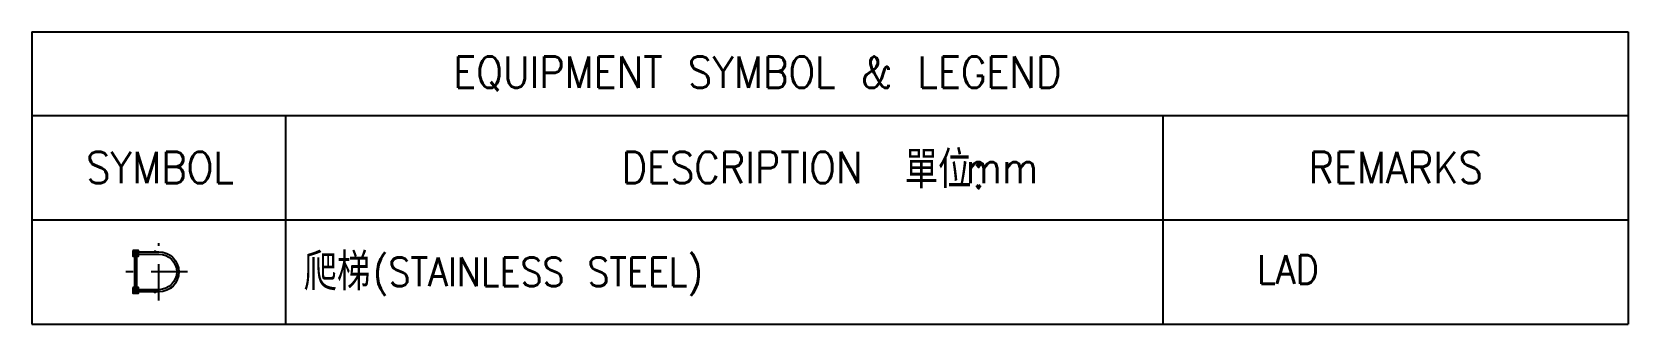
# Model space of a CAD drawing. Header units: millimetres. Extents: x -960 to 41501, y -1010 to 11880.
# Drawn here: x 35328 to 38125, y 3530 to 4041 of the extents above; entities that cross this region are included whole.
import ezdxf
from ezdxf.enums import TextEntityAlignment as Align

# ---------------------------------------------------------------- set-up
doc = ezdxf.new("R2010")
doc.units = ezdxf.units.MM
doc.header["$LTSCALE"] = 100
doc.linetypes.add('188K-SM-03-F10-ARCH-PA-Y2257103$0$DASHED', pattern=[19.05, 12.7, -6.35])
doc.layers.add('188K-SM-03-F10-ARCH-PA-Y2257103$0$K-TXT', color=7, linetype='Continuous')
doc.styles.add('188K-SM-03-F10-ARCH-PA-Y2257103$0$Standard', font='txt.shx', dxfattribs={"bigfont": 'chineset.shx'})

# ---------------------------------------------------------------- blocks, each defined once
blk = doc.blocks.new('188K-SM-03-F10-ARCH-PA-Y2257103')
at = {"layer": '188K-SM-03-F10-ARCH-PA-Y2257103$0$K-TXT'}
for p, q in [((35327.6, 4041.1), (35327.6, 3530.1)), ((35327.6, 4041.1), (38124.9, 4041.1)), ((38124.9, 4041.1), (38124.9, 3530.1)), ((35327.6, 3895.1), (38124.9, 3895.1)), ((35772.6, 3530.1), (35772.6, 3895.1)), ((37310.3, 3530.1), (37310.3, 3895.1)), ((35327.6, 3712.6), (38124.9, 3712.6)), ((35327.6, 3530.1), (38124.9, 3530.1))]:
    blk.add_line(p, q, dxfattribs=at)
at = {"layer": '188K-SM-03-F10-ARCH-PA-Y2257103$0$K-TXT', "color": 230, "linetype": '188K-SM-03-F10-ARCH-PA-Y2257103$0$DASHED', "ltscale": 0.05}
for points in [[(35550.1, 3571.4), (35550.1, 3671.4)], [(35600.1, 3621.4), (35491.9, 3621.4)]]:
    blk.add_lwpolyline(points, dxfattribs=at)
at = {"layer": '188K-SM-03-F10-ARCH-PA-Y2257103$0$K-TXT', "color": 230}
for points in [[(35504.4, 3658.9), (35504.4, 3648.9), (35514.4, 3648.9), (35514.4, 3658.9)], [(35506.9, 3656.4), (35506.9, 3651.4), (35511.9, 3651.4), (35511.9, 3656.4)], [(35507.2, 3656.1), (35507.2, 3651.7), (35511.5, 3651.7), (35511.5, 3656.1)], [(35507.5, 3651.4), (35507.5, 3591.4), (35511.3, 3591.4), (35511.3, 3651.4)], [(35511.9, 3656.4), (35511.9, 3651.4), (35512.3, 3651.4), (35512.3, 3656.4)], [(35541.7, 3656.8), (35541.7, 3656.4), (35544.7, 3656.4), (35544.7, 3656.8)], [(35573.4, 3647.4), (35573.7, 3647.8), (35571.4, 3649.7), (35571.1, 3649.4)], [(35585.1, 3619.9), (35585.5, 3619.9), (35585.5, 3622.9), (35585.1, 3622.9)], [(35504.4, 3593.9), (35504.4, 3583.9), (35514.4, 3583.9), (35514.4, 3593.9)], [(35506.9, 3591.4), (35506.9, 3586.4), (35511.9, 3586.4), (35511.9, 3591.4)], [(35507.2, 3591.1), (35507.2, 3586.7), (35511.5, 3586.7), (35511.5, 3591.1)], [(35511.9, 3591.4), (35511.9, 3586.4), (35512.3, 3586.4), (35512.3, 3591.4)], [(35541.7, 3586.4), (35541.7, 3586), (35544.7, 3586), (35544.7, 3586.4)], [(35573.4, 3595.3), (35573.7, 3595), (35571.4, 3593), (35571.1, 3593.3)]]:
    blk.add_lwpolyline(points, close=True, dxfattribs=at)
for points in [[(35512.3, 3656.4), (35550.1, 3656.4, -1), (35550.1, 3586.4), (35512.3, 3586.4)], [(35512.3, 3652.6), (35550.1, 3652.6, -1), (35550.1, 3590.2), (35512.3, 3590.2)]]:
    blk.add_lwpolyline(points, format="xyb", dxfattribs=at)
at = {"layer": '188K-SM-03-F10-ARCH-PA-Y2257103$0$K-TXT', "style": '188K-SM-03-F10-ARCH-PA-Y2257103$0$Standard', "width": 0.9}
for s, height, p in [('EQUIPMENT SYMBOL & LEGEND', 55, (36599, 3968.1)), ('單位:', 65, (36928.1, 3803.9)), ('SYMBOL', 55, (35552.1, 3803.9)), ('DESCRIPTION   mm', 55, (36726.2, 3803.9)), ('REMARKS', 55, (37717.6, 3803.9))]:
    blk.add_text(s, height=height, dxfattribs=at).set_placement(p, align=Align.MIDDLE)
for s, height, p in [('爬梯', 65, (35803.7, 3621.4)), ('   (STAINLESS STEEL)', 50, (35794.7, 3621.4))]:
    blk.add_text(s, height=height, dxfattribs=at).set_placement(p, align=Align.MIDDLE_LEFT)
blk.add_text('LAD', height=50, dxfattribs=at).set_placement((37528.8, 3625.7), align=Align.MIDDLE_CENTER)

msp = doc.modelspace()

# ---------------------------------------------------------------- block references
msp.add_blockref('188K-SM-03-F10-ARCH-PA-Y2257103', (0, 0))

doc.saveas('drawing.dxf')
